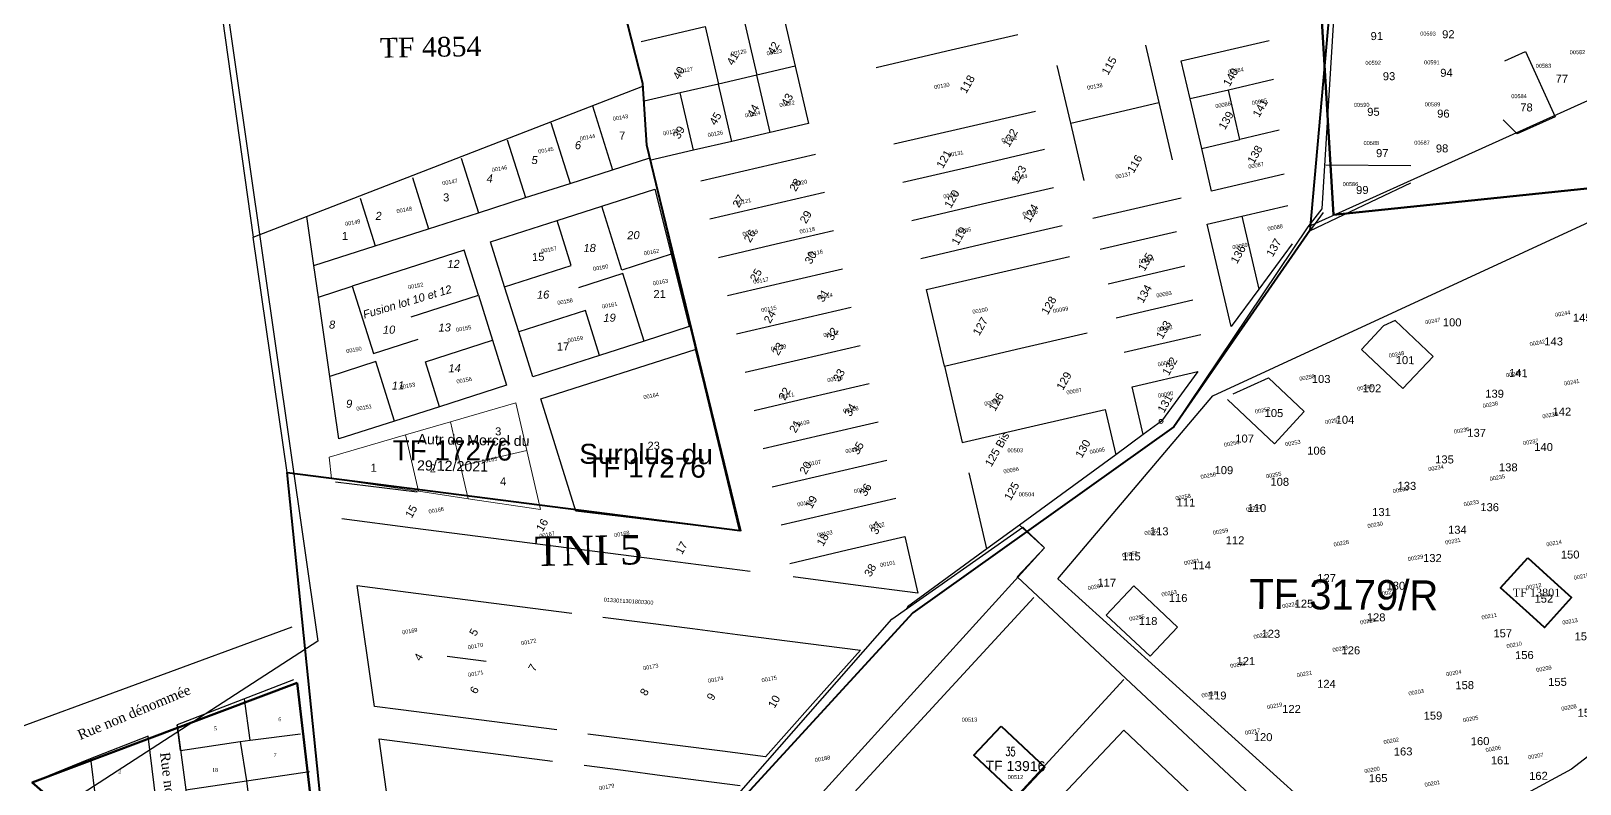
# Model space of a CAD drawing. Header units: metres. Extents: x 0 to 1324930, y 0 to 1631912.
# Drawn here: x 252953.2 to 253340.3, y 1629919.7 to 1630108.1 of the extents above; entities that cross this region are included whole.
import ezdxf
from ezdxf.enums import TextEntityAlignment as Align

# ---------------------------------------------------------------- set-up
doc = ezdxf.new("R2010")
doc.units = ezdxf.units.M
doc.header["$MEASUREMENT"] = 0
for name, color, linetype, lineweight in [('11', 7, 'Continuous', 0), ('ASSIETTE IMMAT', 7, 'Continuous', 0), ('Cotation Linéaire', 7, 'Continuous', 0), ('morcellements', 5, 'Continuous', 13), ('Numero_TF', 7, 'Continuous', 0), ('Numéro_TF', 7, 'Continuous', 0), ('Numérotation', 7, 'Continuous', 0), ('TITRE FONCIER', 7, 'Continuous', 0)]:
    doc.layers.add(name, color=color, linetype=linetype, lineweight=lineweight)
for name, color, linetype in [('A_revoir_niveau_0', 7, 'Continuous'), ('historique_numero_parcelle', 7, 'Continuous'), ('limites_parcelles', 7, 'Continuous'), ('limites_sections', 7, 'Continuous'), ('limites_tf', 7, 'Continuous'), ('numero_lot', 7, 'Continuous'), ('numero_parcelle', 7, 'Continuous'), ('toponymie', 7, 'Continuous')]:
    doc.layers.add(name, color=color, linetype=linetype)
doc.styles.get("Standard").update_dxf_attribs({"font": 'txt.shx'})
doc.styles.add('Style-Arial', font='arial.ttf')
doc.styles.add('Style-Arial IF', font='')
doc.styles.add('Style-FANCY', font='times.ttf')
doc.styles.add('Style-STANDARD', font='STANDARD.shx')
doc.styles.add('Styledgn000', font='dgn000.shx')
doc.styles.add('Styledgn002', font='dgn002.shx')
doc.styles.get('Style-Arial IF').set_extended_font_data('Arial', italic=True)

msp = doc.modelspace()

# ---------------------------------------------------------------- linework, layer by layer
at = {"layer": '11', "color": 5, "linetype": 'Continuous', "lineweight": 13}
msp.add_circle((253235.62055, 1630010.45554), 0.49115, dxfattribs=at)
at = {"layer": 'A_revoir_niveau_0', "color": 1, "linetype": 'Continuous', "lineweight": 30}
msp.add_line((253008.75514, 1630056.52145), (253106.13925, 1630094.29586), dxfattribs=at)
at = {"layer": 'A_revoir_niveau_0', "color": 4, "linetype": 'Continuous', "lineweight": 13}
msp.add_line((253171.95719, 1629963.61707), (253172.43045, 1629964.14138), dxfattribs=at)
at = {"layer": 'A_revoir_niveau_0', "ltscale": 1000}
for p, q in [((253018.78234, 1629945.79661), (252989.71041, 1629934.51624)), ((253007.93427, 1629930.75605), (253006.53607, 1629941.04487)), ((252990.57704, 1629928.13904), (252989.71041, 1629934.51624)), ((252982.48516, 1629931.71273), (252967.56832, 1629925.92475)), ((252985.39011, 1629908.18388), (252982.48516, 1629931.71273)), ((252967.56832, 1629925.92475), (252953.51821, 1629920.16685)), ((253006.92413, 1629873.73475), (252953.51821, 1629920.16685))]:
    msp.add_line(p, q, dxfattribs=at)
at = {"layer": 'A_revoir_niveau_0', "ltscale": 1000, "flags": 128}
for points in [[(252943.20573, 1629931.34772), (253018.43548, 1629959.08449)], [(252989.71041, 1629934.51624), (252991.91245, 1629918.31223), (252993.36649, 1629908.50663), (252996.54324, 1629882.76008)], [(252990.57704, 1629928.13904), (253005.49618, 1629930.41654), (253007.93427, 1629930.75605), (253020.58395, 1629932.28611)], [(253005.49618, 1629930.41654), (253007.04615, 1629920.56172), (253010.7086, 1629890.97001)], [(252968.03595, 1629926.10621), (252969.31734, 1629915.95039)], [(252991.91245, 1629918.31223), (253022.76173, 1629922.89771)]]:
    msp.add_lwpolyline(points, dxfattribs=at)
at = {"layer": 'A_revoir_niveau_0', "color": 1, "lineweight": 53, "ltscale": 1000}
msp.add_3dface([(253019.671, 1629945.042), (253030.4199, 1629853.29631), (252953.51821, 1629920.16685)], dxfattribs=at)
at = {"layer": 'ASSIETTE IMMAT', "color": 2, "linetype": 'Continuous', "lineweight": 40}
for points in [[(253034.12191, 1629832.13926, 2.15992), (253017.23959, 1629997.64119, 1.16052), (253130.3778, 1629983.16094, 1.47266), (253107.12683, 1630079.57534, 0.86346), (253106.11178, 1630094.93864, 0.7718), (253095.88822, 1630135.18078, 0.51648), (253051.32866, 1630189.86855, 0.1078), (253064.47615, 1630192.48019, 0.11903), (253127.17084, 1630261.1237, -0.15523), (253240.32335, 1630302.58319, -0.16938), (253240.40206, 1630306.97036, -0.19482), (253214.44124, 1630371.06528, -0.62094), (253249.1608, 1630445.54933, -0.98556)], [(253304.28607, 1630415.55982, -1.032), (253414.61246, 1630333.66978, 0), (253419.11558, 1630335.2232, 0), (253417.22345, 1630377.50538, -0.25045), (253461.43441, 1630331.70579, 0.10568), (253433.74197, 1630311.23856, 0.16934), (253426.94604, 1630302.1753, 0.20853), (253425.89071, 1630286.92304, 0.29538), (253475.14306, 1630227.38584, 0.74179), (253420.30421, 1630210.07073, 0.73244), (253338.30498, 1630212.02092, 0.55606), (253281.71605, 1630158.44501, 0.75471), (253272.82588, 1630058.16258, 1.3218), (253238.77313, 1630009.06386, 1.53968), (253173.60872, 1629962.60402, 1.67957), (253084.70559, 1629865.60895, 2.06647)]]:
    msp.add_polyline3d(points, dxfattribs=at)
at = {"layer": 'limites_parcelles'}
for p, q in [((253131.22611, 1630111.42154), (253134.56425, 1630097.06735)), ((253140.81433, 1630113.65513), (253144.15247, 1630099.30095)), ((253105.66869, 1630105.46836), (253112.08316, 1630106.96357)), ((253112.08316, 1630106.96357), (253121.65463, 1630109.19255)), ((253121.65463, 1630109.19255), (253124.99277, 1630094.83837)), ((253182.09994, 1630103.09882), (253199.80597, 1630107.21535)), ((253164.40458, 1630098.97621), (253182.09994, 1630103.09882)), ((253231.6855, 1630104.56145), (253235.02364, 1630090.20727)), ((253240.67429, 1630100.59656), (253262.6348, 1630105.71289)), ((253321.51705, 1630100.6269), (253326.6875, 1630102.96449)), ((253326.6875, 1630102.96449), (253334.08137, 1630086.60674)), ((253144.15247, 1630099.30095), (253134.56425, 1630097.06735)), ((253144.15247, 1630099.30095), (253147.49061, 1630084.94676)), ((253213.02965, 1630085.08171), (253209.67476, 1630099.43129)), ((253242.88526, 1630091.10141), (253240.67429, 1630100.59656)), ((253134.56425, 1630097.06735), (253124.99277, 1630094.83837)), ((253137.90239, 1630082.71317), (253134.56425, 1630097.06735)), ((253263.73721, 1630095.94843), (253252.45633, 1630093.32104)), ((253115.4213, 1630092.60938), (253106.4176, 1630090.50965)), ((253124.99277, 1630094.83837), (253115.4213, 1630092.60938)), ((253118.77618, 1630078.25981), (253115.4213, 1630092.60938)), ((253128.33698, 1630080.49486), (253124.99277, 1630094.83837)), ((253252.45633, 1630093.32104), (253242.88526, 1630091.10141)), ((253245.76232, 1630078.74561), (253242.88526, 1630091.10141)), ((253255.33446, 1630080.96549), (253252.45633, 1630093.32104)), ((253093.53562, 1630089.35828), (253098.53892, 1630073.40946)), ((253186.55791, 1630083.95586), (253204.25326, 1630088.07847)), ((253213.02965, 1630085.08171), (253224.0213, 1630087.64752)), ((253224.0213, 1630087.64752), (253235.02364, 1630090.20727)), ((253235.02364, 1630090.20727), (253238.36784, 1630075.86376)), ((253083.13243, 1630085.21434), (253087.90841, 1630069.99493)), ((253147.49061, 1630084.94676), (253137.90239, 1630082.71317)), ((253168.85188, 1630079.83932), (253186.55791, 1630083.95586)), ((253216.36778, 1630070.72753), (253213.02965, 1630085.08171)), ((253324.6269, 1630082.33764), (253321.12362, 1630085.89431)), ((253334.08137, 1630086.60674), (253324.6269, 1630082.33764)), ((253072.22166, 1630080.8752), (253076.76011, 1630066.41409)), ((253128.33698, 1630080.49486), (253118.77618, 1630078.25981)), ((253137.90239, 1630082.71317), (253128.33698, 1630080.49486)), ((253245.76232, 1630078.74561), (253255.33446, 1630080.96549)), ((253265.15707, 1630083.26359), (253255.33446, 1630080.96549)), ((253060.71556, 1630076.30009), (253065.00287, 1630062.63766)), ((253098.53892, 1630073.40946), (253107.61875, 1630076.32591)), ((253118.77618, 1630078.25981), (253107.77385, 1630075.70007)), ((253134.92845, 1630073.95207), (253149.27196, 1630077.29628)), ((253188.78228, 1630074.40113), (253206.48831, 1630078.51766)), ((253248.24731, 1630068.07363), (253245.76232, 1630078.74561)), ((253087.90841, 1630069.99493), (253098.53892, 1630073.40946)), ((253120.57427, 1630070.61393), (253134.92845, 1630073.95207)), ((253171.08693, 1630070.27852), (253188.78228, 1630074.40113)), ((253266.39325, 1630072.29322), (253248.24731, 1630068.07363)), ((253298.07051, 1630074.33844), (253276.83167, 1630074.50868)), ((253048.50677, 1630071.44791), (253052.52597, 1630058.63006)), ((253076.76011, 1630066.41409), (253087.90841, 1630069.99493)), ((253095.82372, 1630064.2855), (253109.09367, 1630068.54641)), ((253109.09367, 1630068.54641), (253113.17953, 1630052.24759)), ((253191.01127, 1630064.82965), (253208.7173, 1630068.94619)), ((253272.82854, 1630058.15486), (253298.03811, 1630070.13747)), ((253035.43928, 1630066.24727), (253039.17045, 1630054.34026)), ((253065.00287, 1630062.63766), (253076.76011, 1630066.41409)), ((253084.70364, 1630060.70915), (253095.82372, 1630064.2855)), ((253100.83801, 1630048.27738), (253095.82372, 1630064.2855)), ((253137.15743, 1630064.38059), (253122.80325, 1630061.04246)), ((253151.50701, 1630067.73548), (253137.15743, 1630064.38059)), ((253173.31591, 1630060.70705), (253191.01127, 1630064.82965)), ((253240.59683, 1630066.29228), (253218.58609, 1630061.16212)), ((253255.76883, 1630061.75078), (253267.27691, 1630064.43164)), ((253023.86846, 1630049.42525), (253022.09022, 1630061.694)), ((253052.52597, 1630058.63006), (253065.00287, 1630062.63766)), ((253068.02327, 1630055.35936), (253084.70364, 1630060.70915)), ((253088.22321, 1630049.4604), (253084.70364, 1630060.70915)), ((253247.16088, 1630059.75095), (253255.76883, 1630061.75078)), ((253255.76883, 1630061.75078), (253260.01753, 1630043.5318)), ((253276.14533, 1630062.72139), (253272.82854, 1630058.15486)), ((253039.17045, 1630054.34026), (253052.52597, 1630058.63006)), ((253139.38181, 1630054.82586), (253153.73599, 1630058.164)), ((253210.93561, 1630059.38078), (253193.24025, 1630055.25817)), ((253220.37811, 1630053.50557), (253239.51039, 1630057.96961)), ((253253.11866, 1630034.17678), (253247.16088, 1630059.75095)), ((253023.86846, 1630049.42525), (253039.17045, 1630054.34026)), ((253061.47572, 1630053.25672), (253033.48038, 1630044.26656)), ((253064.99551, 1630042.02583), (253061.47572, 1630053.25672)), ((253071.55266, 1630044.11077), (253068.02327, 1630055.35936)), ((253125.0383, 1630051.48165), (253139.38181, 1630054.82586)), ((253193.24025, 1630055.25817), (253175.5449, 1630051.13557)), ((253268.34815, 1630054.85284), (253260.01753, 1630043.5318)), ((253025.00981, 1630041.55065), (253023.86846, 1630049.42525)), ((253071.55266, 1630044.11077), (253088.22321, 1630049.4604)), ((253113.17953, 1630052.24759), (253100.83801, 1630048.27738)), ((253113.17953, 1630052.24759), (253117.70794, 1630034.16816)), ((253141.6108, 1630045.25438), (253155.96498, 1630048.59252)), ((253195.0216, 1630047.60769), (253212.71695, 1630051.73029)), ((253222.37794, 1630044.89762), (253241.5209, 1630049.35559)), ((253101.10807, 1630047.40754), (253089.98782, 1630043.84101)), ((253106.39225, 1630030.5394), (253101.10807, 1630047.40754)), ((253127.25661, 1630041.91624), (253141.6108, 1630045.25438)), ((253177.00344, 1630043.40988), (253195.0216, 1630047.60769)), ((253025.00981, 1630041.55065), (253033.48038, 1630044.26656)), ((253027.88639, 1630021.70406), (253025.00981, 1630041.55065)), ((253033.48038, 1630044.26656), (253038.76456, 1630027.39842)), ((253048.21742, 1630036.64492), (253064.99551, 1630042.02583)), ((253064.99551, 1630042.02583), (253068.52556, 1630030.73795)), ((253075.07223, 1630032.86201), (253071.55266, 1630044.11077)), ((253181.45953, 1630024.27503), (253177.00344, 1630043.40988)), ((253260.01753, 1630043.5318), (253253.11866, 1630034.17678)), ((253091.74278, 1630038.21164), (253075.07223, 1630032.86201)), ((253095.27217, 1630026.96305), (253091.74278, 1630038.21164)), ((253143.83978, 1630035.6829), (253158.18329, 1630039.02711)), ((253243.52072, 1630040.74764), (253224.38844, 1630036.28361)), ((253117.70794, 1630034.16816), (253106.39225, 1630030.5394)), ((253129.4856, 1630032.34477), (253143.83978, 1630035.6829)), ((253291.18459, 1630034.35401), (253285.72274, 1630028.43924)), ((253294.07744, 1630035.66353), (253291.18459, 1630034.35401)), ((253303.6073, 1630026.65984), (253294.07744, 1630035.66353)), ((253038.76456, 1630027.39842), (253049.98253, 1630030.99607)), ((253051.74747, 1630025.35704), (253068.52556, 1630030.73795)), ((253068.52556, 1630030.73795), (253072.0448, 1630019.50884)), ((253078.59179, 1630021.61325), (253075.07223, 1630032.86201)), ((253106.39225, 1630030.5394), (253095.27217, 1630026.96305)), ((253146.07483, 1630026.1221), (253160.41834, 1630029.46631)), ((253199.48563, 1630028.47541), (253217.18099, 1630032.59801)), ((253245.53123, 1630032.13363), (253226.38827, 1630027.67566)), ((253039.39752, 1630025.39505), (253027.88639, 1630021.70406)), ((253044.03908, 1630010.5203), (253039.39752, 1630025.39505)), ((253055.26687, 1630014.11811), (253051.74747, 1630025.35704)), ((253095.27217, 1630026.96305), (253078.59179, 1630021.61325)), ((253080.60079, 1630016.06675), (253119.15026, 1630028.43529)), ((253119.15026, 1630028.43529), (253130.5027, 1629983.13677)), ((253131.71458, 1630022.77329), (253146.07483, 1630026.1221)), ((253181.45953, 1630024.27503), (253199.48563, 1630028.47541)), ((253285.72274, 1630028.43924), (253296.06127, 1630018.67125)), ((253296.06127, 1630018.67125), (253303.6073, 1630026.65984)), ((253030.1535, 1630006.06238), (253027.88639, 1630021.70406)), ((253181.45953, 1630024.27503), (253185.91545, 1630005.14087)), ((253228.39877, 1630019.06165), (253244.81395, 1630022.89496)), ((253244.81395, 1630022.89496), (253235.69093, 1630010.49641)), ((253072.0448, 1630019.50884), (253055.26687, 1630014.11811)), ((253148.29314, 1630016.55669), (253162.64732, 1630019.89483)), ((253231.16459, 1630007.17967), (253228.39877, 1630019.06165)), ((253253.62039, 1630017.36822), (253262.46291, 1630021.36494)), ((253262.46291, 1630021.36494), (253271.39828, 1630012.92373)), ((253055.26687, 1630014.11811), (253044.03908, 1630010.5203)), ((253089.39406, 1629987.98898), (253080.60079, 1630016.06675)), ((253133.94963, 1630013.21249), (253148.29314, 1630016.55669)), ((253263.94232, 1630004.84722), (253252.23767, 1630015.90601)), ((253044.03908, 1630010.5203), (253030.1535, 1630006.06238)), ((253150.52213, 1630006.98522), (253164.87631, 1630010.32336)), ((253203.93293, 1630009.33852), (253221.62829, 1630013.46113)), ((253221.62829, 1630013.46113), (253224.27085, 1630002.12818)), ((253235.69093, 1630010.49641), (253231.16459, 1630007.17967)), ((253271.39828, 1630012.92373), (253263.94232, 1630004.84722)), ((253136.16794, 1630003.64708), (253150.52213, 1630006.98522)), ((253185.91545, 1630005.14087), (253203.93293, 1630009.33852)), ((253231.16459, 1630007.17967), (253224.27085, 1630002.12818)), ((253224.27085, 1630002.12818), (253200.24555, 1629984.5233)), ((253152.75111, 1629997.41374), (253167.10069, 1630000.76862)), ((253029.25465, 1629995.3334), (253049.72856, 1629992.8468)), ((253138.39693, 1629994.0756), (253152.75111, 1629997.41374)), ((253192.10036, 1629978.5548), (253187.67727, 1629997.57597)), ((253169.32967, 1629991.19714), (253154.98617, 1629987.85294)), ((253108.24695, 1629985.70814), (253089.39406, 1629987.98898)), ((253154.98617, 1629987.85294), (253140.63198, 1629984.5148)), ((253048.61546, 1629983.76571), (253030.83824, 1629986.05932)), ((253068.10807, 1629981.2598), (253048.61546, 1629983.76571)), ((253109.56491, 1629985.54869), (253108.24695, 1629985.70814)), ((253108.32574, 1629985.97063), (253130.5027, 1629983.13677)), ((253130.32036, 1629983.03767), (253109.56491, 1629985.54869)), ((253130.53402, 1629983.01183), (253130.32036, 1629983.03767)), ((253130.5027, 1629983.13677), (253130.53402, 1629983.01183)), ((253200.24555, 1629984.5233), (253192.10036, 1629978.5548)), ((253200.24555, 1629984.5233), (253206.49658, 1629978.86074)), ((253087.58394, 1629978.74928), (253068.10807, 1629981.2598)), ((253206.49658, 1629978.86074), (253127.88644, 1629892.20027)), ((253157.20448, 1629978.28753), (253171.55866, 1629981.62567)), ((253171.55866, 1629981.62567), (253174.84442, 1629967.52723)), ((253107.07655, 1629976.24338), (253087.58394, 1629978.74928)), ((253132.89912, 1629972.92208), (253107.07655, 1629976.24338)), ((253142.86097, 1629974.94332), (253157.20448, 1629978.28753)), ((253192.10036, 1629978.5548), (253172.27712, 1629964.02904)), ((253159.24577, 1629969.5289), (253143.65319, 1629971.54124)), ((253039.04468, 1629939.11904), (253034.73914, 1629969.3894)), ((253034.73914, 1629969.3894), (253049.35975, 1629967.50578)), ((253049.35975, 1629967.50578), (253059.10375, 1629966.2612)), ((253174.84442, 1629967.52723), (253159.24577, 1629969.5289)), ((253221.89279, 1629961.97345), (253228.82432, 1629969.31056)), ((253228.82432, 1629969.31056), (253239.71631, 1629959.02006)), ((253059.10375, 1629966.2612), (253068.84169, 1629965.00594)), ((253068.84169, 1629965.00594), (253078.5903, 1629963.74462)), ((253078.5903, 1629963.74462), (253088.3343, 1629962.50003)), ((253130.55365, 1629886.84214), (253203.81078, 1629966.40166)), ((253096.12222, 1629961.49156), (253107.32418, 1629960.05388)), ((253107.32418, 1629960.05388), (253118.53682, 1629958.61014)), ((253232.85964, 1629951.76108), (253221.89279, 1629961.97345)), ((253118.53682, 1629958.61014), (253129.73794, 1629957.16597)), ((253129.73794, 1629957.16597), (253160.52208, 1629953.20752)), ((253239.71631, 1629959.02006), (253232.85964, 1629951.76108)), ((253160.52208, 1629953.20752), (253148.62595, 1629939.88442)), ((253066.96414, 1629950.39601), (253057.22013, 1629951.64059)), ((253226.32302, 1629945.86127), (253159.96859, 1629873.79698)), ((253045.59858, 1629938.27524), (253039.04468, 1629939.11904)), ((253055.34259, 1629937.03065), (253045.59858, 1629938.27524)), ((253065.08052, 1629935.7754), (253055.34259, 1629937.03065)), ((253148.62595, 1629939.88442), (253136.73168, 1629926.56108)), ((253074.81845, 1629934.52014), (253065.08052, 1629935.7754)), ((253084.57313, 1629933.26949), (253074.81845, 1629934.52014)), ((253044.48828, 1629900.78702), (253040.19342, 1629931.05131)), ((253040.19342, 1629931.05131), (253054.34478, 1629929.23667)), ((253054.34478, 1629929.23667), (253064.08272, 1629927.98141)), ((253103.56301, 1629930.82334), (253092.36105, 1629932.26101)), ((253114.77565, 1629929.37959), (253103.56301, 1629930.82334)), ((253125.97761, 1629927.94192), (253114.77565, 1629929.37959)), ((253064.08272, 1629927.98141), (253073.82065, 1629926.72615)), ((253073.82065, 1629926.72615), (253083.56465, 1629925.48157)), ((253136.73168, 1629926.56108), (253125.97761, 1629927.94192)), ((253091.42269, 1629924.44736), (253101.16523, 1629923.17536)), ((253101.16523, 1629923.17536), (253110.90778, 1629921.90336)), ((253110.90778, 1629921.90336), (253130.44163, 1629919.34576))]:
    msp.add_line(p, q, dxfattribs=at)
at = {"layer": 'limites_sections', "color": 112, "linetype": 'Continuous', "lineweight": 40, "flags": 128}
for points in [[(253571.04708, 1630723.59957), (253600.1863, 1630706.54853), (253621.81723, 1630711.99444), (253628.04112, 1630687.55487), (253678.20867, 1630517.21846), (253711.26263, 1630399.4259), (253749.05441, 1630241.18811), (253786.71903, 1630083.07753), (253667.01916, 1630061.04847), (253520.67758, 1630008.00346), (253349.87463, 1629905.00727), (253370.89489, 1630071.74561), (253278.66491, 1630062.12861), (253271.08256, 1630189.80614), (253238.7921, 1630544.17911), (253486.32208, 1630710.42565), (253532.90498, 1630728.2652), (253571.04708, 1630723.59957)], [(253271.08256, 1630189.80614), (253278.66491, 1630062.12861), (253370.89489, 1630071.74561), (253349.87463, 1629905.00727), (253292.36857, 1629875.25951), (253264.42056, 1629860.90563), (253283.21815, 1629825.84344), (253276.08156, 1629797.15961), (253264.68264, 1629775.42816), (253237.80426, 1629775.92513), (253235.59543, 1629794.86585), (253170.14815, 1629824.10855), (253140.06562, 1629837.2331), (253052.3, 1629847.28), (252785.96832, 1629991.31478), (252450.61003, 1630145.3448), (252531.29723, 1630284.32627), (252789.44045, 1630429.78295), (252981.38964, 1630375.00641), (253177.31661, 1630501.61916), (253238.7921, 1630544.17911), (253271.08256, 1630189.80614)]]:
    msp.add_lwpolyline(points, close=True, dxfattribs=at)
at = {"layer": 'limites_tf', "color": 5, "linetype": 'Continuous', "lineweight": 30}
for p, q in [((252993.56608, 1630164.25414), (253008.75514, 1630056.52145)), ((253095.79744, 1630135.09949), (253106.11334, 1630094.93414)), ((253106.11334, 1630094.93414), (253107.12857, 1630079.5703)), ((253106.13925, 1630094.29586), (253107.12857, 1630079.5703)), ((253107.12857, 1630079.5703), (253130.58889, 1629983.08802)), ((253107.12857, 1630079.5703), (253117.37544, 1630037.42974)), ((253017.24193, 1629997.63442), (253008.67784, 1630056.49146)), ((253238.77623, 1630009.05488), (253272.33992, 1630059.13179, 0)), ((253117.37544, 1630037.42974), (253122.69851, 1630015.53624)), ((253173.6121, 1629962.59422), (253238.77623, 1630009.05488)), ((253130.58889, 1629983.08802), (253017.24193, 1629997.63442)), ((253084.70975, 1629865.59689), (253173.6121, 1629962.59422))]:
    msp.add_line(p, q, dxfattribs=at)
at = {"layer": 'limites_tf', "color": 5, "linetype": 'Continuous', "lineweight": 30, "flags": 128}
for points in [[(252410.0397, 1630048.28654), (252358.30611, 1630362.22955), (252398.2866, 1630445.3774), (252401.49028, 1630452.27289), (252938.41044, 1630558.6742), (253024.84914, 1629955.52289), (252896.31673, 1629872.19852), (252442.54999, 1629851.09414), (252410.0397, 1630048.28654)], [(253201.05035, 1629984.01812), (253206.49647, 1629978.86062), (253199.62974, 1629971.59236), (253257.8306, 1629917.10795), (253250.96387, 1629909.83969), (253226.3078, 1629933.18999), (253168.62321, 1629872.13259), (253201.18793, 1629857.17968), (253171.66844, 1629825.98986), (253084.70975, 1629865.59689), (253168.30696, 1629961.02082), (253201.05035, 1629984.01812)]]:
    msp.add_lwpolyline(points, close=True, dxfattribs=at)
at = {"layer": 'limites_tf', "color": 5, "linetype": 'Continuous', "lineweight": 30, "elevation": 0, "flags": 128}
msp.add_lwpolyline([(253548.01654, 1630236.3256), (253564.53235, 1630191.09961), (253272.33992, 1630059.13179), (253275.88763, 1630063.65478), (253281.71757, 1630158.44061), (253316.43682, 1630191.87588), (253332.17143, 1630206.5114), (253337.58072, 1630195.94399), (253395.31035, 1630207.02816), (253414.97495, 1630206.41155), (253417.55458, 1630207.3145), (253487.82397, 1630231.63767), (253546.97612, 1630239.14669), (253548.01654, 1630236.3256)], close=True, dxfattribs=at)
at = {"layer": 'limites_tf', "color": 5, "linetype": 'Continuous', "lineweight": 30, "flags": 128}
for points in [[(253279.70055, 1629891.81331), (253221.40517, 1629858.89505), (253219.69786, 1629860.83999), (253270.61023, 1629916.05365), (253209.83025, 1629971.03682), (253248.55522, 1630016.88203), (253356.89581, 1630066.9584)], [(253356.89581, 1630066.9584), (253364.93622, 1630059.87069), (253349.06124, 1629931.9204), (253338.15139, 1629923.42454), (253279.70055, 1629891.81331)]]:
    msp.add_lwpolyline(points, dxfattribs=at)
at = {"layer": 'limites_tf', "color": 5, "linetype": 'Continuous', "lineweight": 40, "flags": 128}
msp.add_lwpolyline([(253327.27421, 1629976.35748), (253334.80651, 1629969.5074), (253338.19564, 1629966.42474), (253331.40009, 1629958.91179), (253327.66247, 1629962.31081), (253320.47676, 1629968.84454), (253327.27421, 1629976.35748)], close=True, dxfattribs=at)
at = {"layer": 'limites_tf', "color": 5, "linetype": 'Continuous', "lineweight": 30}
msp.add_3dface([(253226.3078, 1629933.18999), (253250.96387, 1629909.83969), (253201.18793, 1629857.17968), (253168.62321, 1629872.13259)], dxfattribs=at)
at = {"layer": 'limites_tf', "color": 5, "linetype": 'Continuous', "lineweight": 40}
msp.add_3dface([(253195.64716, 1629934.24213, 0), (253206.60003, 1629923.98651, 0), (253199.7333, 1629916.71824, 0), (253188.78043, 1629926.97387, 0)], dxfattribs=at)
at = {"layer": 'morcellements', "color": 1, "linetype": 'Continuous', "lineweight": 0, "flags": 128}
msp.add_lwpolyline([(253074.37, 1630015.1), (253077.12, 1630003.15), (253080.5, 1629988.43), (253062.45, 1629991.12), (253050.01, 1629992.97), (253028.31, 1629996.2), (253027.68, 1630001.51), (253046.77, 1630007.06), (253058.03, 1630010.34), (253060.56, 1629999.34), (253077.12, 1630003.15)], dxfattribs=at)
msp.add_lwpolyline([(253046.77, 1630007.06), (253058.03, 1630010.34), (253060.56, 1629999.34), (253062.45, 1629991.12), (253050.01, 1629992.97), (253046.77, 1630007.06)], close=True, dxfattribs=at)
at = {"layer": 'morcellements', "color": 1, "linetype": 'Continuous', "lineweight": 0}
for points in [[(253074.37, 1630015.1), (253077.12, 1630003.15, 0), (253060.56, 1629999.34, 0), (253058.03, 1630010.34, 0)], [(253060.56, 1629999.34), (253062.45, 1629991.12), (253080.5, 1629988.43), (253077.12, 1630003.15)]]:
    msp.add_3dface(points, dxfattribs=at)

# ---------------------------------------------------------------- texts
at = {"layer": '11', "color": 7, "linetype": 'Continuous', "lineweight": 13, "style": 'Style-FANCY'}
for s, height, p in [('TF 4854', 4.911519, (253053.04822, 1630104.09518)), ('TNI 5', 7.367281, (253092.49445, 1629978.17732))]:
    msp.add_text(s, height=height, rotation=0.96303, dxfattribs=at).set_placement(p, align=Align.MIDDLE_CENTER)
at = {"layer": 'Cotation Linéaire', "char_height": 2.5, "attachment_point": 8, "line_spacing_factor": 0.6}
for insert, rotation in [((252979.4301, 1629936.51447), 22.6593197), ((252987.23566, 1629912.5541), 277.0383149)]:
    msp.add_mtext('\\fTimes New Roman|b0|i0|c00|p23;Rue non dénommée', dxfattribs=dict(at, insert=insert, rotation=rotation))
at = {"layer": 'historique_numero_parcelle', "color": 7, "lineweight": 0, "style": 'Style-Arial'}
msp.add_text('00096', height=1, rotation=10.56223, dxfattribs=at).set_placement((253196.13231, 1629998.38861), align=Align.TOP_LEFT)
at = {"layer": 'numero_lot', "color": 7, "linetype": 'Continuous', "lineweight": 0}
for s, rotation, style, p in [('42', 60.38774, 'Style-Arial', (253137.10372, 1630102.97838)), ('40', 60.38774, 'Style-Arial', (253113.44606, 1630096.74946)), ('41', 60.38774, 'Style-Arial', (253126.90134, 1630100.31216)), ('115', 60.38774, 'Style-Arial', (253220.60791, 1630097.89348)), ('118', 60.38774, 'Style-Arial', (253185.1557, 1630093.27128)), ('140', 60.38774, 'Style-Arial', (253250.98782, 1630095.02971)), ('43', 60.38774, 'Style-Arial', (253140.50729, 1630090.06252)), ('45', 60.38774, 'Style-Arial', (253122.59067, 1630085.328)), ('44', 60.38774, 'Style-Arial', (253132.001, 1630087.30047)), ('139', 60.38774, 'Style-Arial', (253249.83547, 1630084.20409)), ('141', 60.38774, 'Style-Arial', (253258.36348, 1630087.30516)), ('39', 60.38774, 'Style-Arial', (253113.45105, 1630081.87602)), ('122', 60.38774, 'Style-Arial', (253195.87911, 1630079.84049)), ('6', 1.56223, 'Style-Arial IF', (253089.07534, 1630080.51282)), ('7', 0.96303, 'Style-Arial', (253100.15781, 1630082.93105)), ('138', 60.38774, 'Style-Arial', (253257.05407, 1630075.68573)), ('5', 1.56223, 'Style-Arial IF', (253078.23698, 1630076.80191)), ('121', 60.38774, 'Style-Arial', (253179.32891, 1630074.5283)), ('116', 60.38774, 'Style-Arial', (253227.00596, 1630073.33726)), ('4', 1.56223, 'Style-Arial IF', (253067.02211, 1630072.17667)), ('123', 60.38774, 'Style-Arial', (253198.02297, 1630070.67399)), ('28', 60.38774, 'Style-Arial', (253142.57144, 1630068.75671)), ('120', 60.38774, 'Style-Arial', (253181.31572, 1630064.56789)), ('3', 0.96303, 'Style-Arial', (253056.16483, 1630067.45602)), ('27', 60.38774, 'Style-Arial', (253128.37758, 1630064.69873)), ('124', 60.38774, 'Style-Arial', (253201.05609, 1630061.00195)), ('2', 1.56223, 'Style-Arial IF', (253039.25473, 1630062.83253)), ('29', 60.38774, 'Style-Arial', (253145.16549, 1630060.72774)), ('1', 0.96303, 'Style-Arial', (253030.86871, 1630057.81367)), ('20', 1.56223, 'Style-Arial IF', (253102.16715, 1630057.98867)), ('26', 60.38774, 'Style-Arial', (253131.20567, 1630055.99927)), ('119', 60.38774, 'Style-Arial', (253183.1108, 1630055.30524)), ('137', 60.38774, 'Style-Arial', (253261.76404, 1630052.40268)), ('15', 0.96303, 'Style-Arial', (253078.38685, 1630052.59561)), ('18', 1.56223, 'Style-Arial IF', (253091.21481, 1630054.7769)), ('30', 60.38774, 'Style-Arial', (253146.40471, 1630050.56355)), ('135', 60.38774, 'Style-Arial', (253229.7284, 1630048.8269)), ('136', 60.38774, 'Style-Arial', (253252.85258, 1630050.697)), ('12', 1.56223, 'Style-Arial IF', (253057.19755, 1630050.77802)), ('25', 60.38774, 'Style-Arial', (253132.72918, 1630046.21094)), ('Fusion lot 10 et 12', 16.56223, 'Style-Arial IF', (253035.93296, 1630038.05995)), ('16', 1.56223, 'Style-Arial IF', (253079.58984, 1630043.10893)), ('21', 0.96303, 'Style-Arial', (253108.72901, 1630043.28615)), ('31', 60.38774, 'Style-Arial', (253149.45631, 1630041.05064)), ('128', 60.38774, 'Style-Arial', (253205.52848, 1630037.93386)), ('134', 60.38774, 'Style-Arial', (253229.36705, 1630040.84941)), ('19', 1.56223, 'Style-Arial IF', (253096.20686, 1630037.33419)), ('24', 60.38774, 'Style-Arial', (253136.17707, 1630035.78646)), ('8', 1.56223, 'Style-Arial IF', (253027.64755, 1630035.64018)), ('10', 1.56223, 'Style-Arial IF', (253041.10337, 1630034.34228)), ('13', 1.56223, 'Style-Arial IF', (253054.97401, 1630034.89509)), ('32', 60.38774, 'Style-Arial', (253151.79307, 1630031.48651)), ('127', 60.38774, 'Style-Arial', (253188.41, 1630032.69095)), ('133', 60.38774, 'Style-Arial', (253234.20379, 1630031.85905)), ('17', 0.96303, 'Style-Arial', (253084.58994, 1630030.16368)), ('23', 60.38774, 'Style-Arial', (253138.23959, 1630027.75093)), ('132', 60.38774, 'Style-Arial', (253235.7765, 1630022.7227)), ('14', 1.56223, 'Style-Arial IF', (253057.46003, 1630024.70053)), ('33', 60.38774, 'Style-Arial', (253153.46552, 1630021.15601)), ('129', 60.38774, 'Style-Arial', (253209.3349, 1630019.05309)), ('11', 1.56223, 'Style-Arial IF', (253043.34017, 1630020.39787)), ('22', 60.38774, 'Style-Arial', (253139.86456, 1630016.53221)), ('126', 60.38774, 'Style-Arial', (253192.39141, 1630013.80659)), ('9', 1.56223, 'Style-Arial IF', (253031.90805, 1630015.85281)), ('34', 60.38774, 'Style-Arial', (253156.29372, 1630012.45645)), ('131', 60.38774, 'Style-Arial', (253234.58947, 1630013.38873)), ('21', 60.38774, 'Style-Arial', (253142.54362, 1630008.37493)), ('3', 0.96303, 'Style-Arial', (253069.16239, 1630008.95059)), ('125 Bis', 60.38774, 'Style-Arial', (253191.44763, 1629999.89972)), ('23', 0.96303, 'Style-Arial', (253107.23479, 1630005.35171)), ('35', 60.38774, 'Style-Arial', (253158.18651, 1630002.91586)), ('130', 60.38774, 'Style-Arial', (253214.05378, 1630002.09931)), ('1', 0.96303, 'Style-Arial', (253038.01896, 1629999.84038)), ('2', 0.96303, 'Style-Arial', (253052.80847, 1629999.68501)), ('20', 60.38774, 'Style-Arial', (253145.10388, 1629997.99744)), ('4', 0.96303, 'Style-Arial', (253070.38387, 1629996.43324)), ('36', 60.38774, 'Style-Arial', (253160.11248, 1629992.49777)), ('125', 60.38774, 'Style-Arial', (253196.26906, 1629991.46731)), ('19', 60.38774, 'Style-Arial', (253146.54806, 1629989.43608)), ('15', 60.78854, 'Style-Arial', (253046.58848, 1629987.05701)), ('16', 60.38774, 'Style-Arial', (253079.30442, 1629983.67181)), ('37', 60.38774, 'Style-Arial', (253162.87636, 1629982.93479)), ('17', 60.78854, 'Style-Arial', (253114.14115, 1629977.96325)), ('18', 60.38774, 'Style-Arial', (253149.40338, 1629980.03411)), ('38', 60.38774, 'Style-Arial', (253161.28282, 1629972.38009)), ('5', 60.38774, 'Style-Arial', (253062.57888, 1629957.55769)), ('4', 60.38774, 'Style-Arial', (253048.77531, 1629951.33725)), ('7', 60.38774, 'Style-Arial', (253077.31311, 1629948.68439)), ('6', 60.38774, 'Style-Arial', (253062.73033, 1629943.0749)), ('8', 60.38774, 'Style-Arial', (253105.21847, 1629942.58866)), ('9', 60.38774, 'Style-Arial', (253121.91123, 1629941.41176)), ('10', 60.38774, 'Style-Arial', (253137.26535, 1629939.52316))]:
    msp.add_text(s, height=2, rotation=rotation, dxfattribs=dict(at, style=style)).set_placement(p, align=Align.TOP_LEFT)
at = {"layer": 'numero_lot', "color": 7, "linetype": 'Continuous', "lineweight": 0, "char_height": 2, "attachment_point": 1, "line_spacing_factor": 0.6, "style": 'Styledgn000'}
for s, insert, rotation in [('\\fArial|b0|i0|c00|p39;91', (253287.96631, 1630107.81996, 0), 0.472982), ('\\fArial|b0|i0|c00|p39;92', (253305.85487, 1630108.27148, 0), 0.472982), ('\\fArial|b0|i0|c00|p39;93', (253291.02881, 1630097.77667, 0), 0.472982), ('\\fArial|b0|i0|c00|p39;94', (253305.3779, 1630098.64258, 0), 0.472982), ('\\fArial|b0|i0|c00|p39;77', (253334.23094, 1630097.19075, 0), 359.4084107), ('\\fArial|b0|i0|c00|p39;95', (253287.12959, 1630088.87491, 0), 0.472982), ('\\fArial|b0|i0|c00|p39;96', (253304.61001, 1630088.42267, 0), 0.472982), ('\\fArial|b0|i0|c00|p39;78', (253325.3944, 1630090.005, 0), 359.4084107), ('\\fArial|b0|i0|c00|p39;98', (253304.283, 1630079.71395, 0), 0.472982), ('\\fArial|b0|i0|c00|p39;97', (253289.32977, 1630078.5466, 0), 0.472982), ('\\fArial|b0|i0|c00|p39;99', (253284.353, 1630069.31288, 0), 0.472982), ('\\fArial|b0|i0|c00|p39;145', (253338.56661, 1630037.41283), 359.5719965), ('\\fArial|b0|i0|c00|p39;100', (253306.04375, 1630036.25239), 359.4234799), ('\\fArial|b0|i0|c00|p39;143', (253331.40324, 1630031.47374), 359.5719965), ('\\fArial|b0|i0|c00|p39;101', (253294.26943, 1630026.80518), 359.4234799), ('\\fArial|b0|i0|c00|p39;103', (253273.30036, 1630022.09002), 359.4234799), ('\\fArial|b0|i0|c00|p39;141', (253322.57699, 1630023.54191), 359.5719965), ('\\fArial|b0|i0|c00|p39;102', (253285.98584, 1630019.75868), 359.4234799), ('\\fArial|b0|i0|c00|p39;139', (253316.6415, 1630018.39463), 359.5719965), ('\\fArial|b0|i0|c00|p39;142', (253333.45622, 1630013.92821), 359.5719965), ('\\fArial|b0|i0|c00|p39;105', (253261.50535, 1630013.56052), 359.4234799), ('\\fArial|b0|i0|c00|p39;104', (253279.26528, 1630011.88129), 359.4234799), ('\\fArial|b0|i0|c00|p39;107', (253254.17204, 1630007.18411), 359.4234799), ('\\fArial|b0|i0|c00|p39;137', (253312.15893, 1630008.61178), 359.5719965), ('\\fArial|b0|i0|c00|p39;106', (253272.1488, 1630004.15572), 359.4234799), ('\\fArial|b0|i0|c00|p39;140', (253328.89313, 1630005.06038), 359.5719965), ('\\fArial|b0|i0|c00|p39;109', (253248.98802, 1629999.28251), 359.4234799), ('\\fArial|b0|i0|c00|p39;135', (253304.12354, 1630001.95776), 359.5719965), ('\\fArial|b0|i0|c00|p39;138', (253320.07043, 1629999.98068), 359.5719965), ('\\fArial|b0|i0|c00|p39;108', (253262.96345, 1629996.37578), 359.4234799), ('\\fArial|b0|i0|c00|p39;133', (253294.72475, 1629995.34871), 359.5719965), ('\\fArial|b0|i0|c00|p39;111', (253239.50535, 1629991.19547), 359.4234799), ('\\fArial|b0|i0|c00|p39;110', (253257.24839, 1629989.80089), 359.4234799), ('\\fArial|b0|i0|c00|p39;131', (253288.3823, 1629988.78706), 359.5719965), ('\\fArial|b0|i0|c00|p39;136', (253315.4163, 1629990.01055), 359.5719965), ('\\fArial|b0|i0|c00|p39;113', (253232.82169, 1629983.99778), 359.4234799), ('\\fArial|b0|i0|c00|p39;134', (253307.34636, 1629984.36978), 359.5719965), ('\\fArial|b0|i0|c00|p39;112', (253251.77816, 1629981.73491), 359.4234799), ('\\fArial|b0|i0|c00|p39;115', (253225.88069, 1629977.72051), 359.4234799), ('\\fArial|b0|i0|c00|p39;114', (253243.41916, 1629975.4771), 359.4234799), ('\\fArial|b0|i0|c00|p39;132', (253301.10519, 1629977.28296), 359.5719965), ('\\fArial|b0|i0|c00|p39;150', (253335.51254, 1629978.10526), 0.6567388), ('\\fArial|b0|i0|c00|p39;117', (253219.71659, 1629971.13413), 359.4234799), ('\\fArial|b0|i0|c00|p39;127', (253274.6611, 1629972.28673), 359.5719965), ('\\fArial|b0|i0|c00|p39;116', (253237.55404, 1629967.32062), 359.4234799), ('\\fArial|b0|i0|c00|p39;130', (253291.96039, 1629970.36713), 359.5719965), ('\\fArial|b0|i0|c00|p39;125', (253269.00463, 1629965.87879), 359.5719965), ('\\fArial|b0|i0|c00|p39;152', (253328.92484, 1629967.08871), 0.6567388), ('\\fArial|b0|i0|c00|p39;118', (253230.04492, 1629961.55214), 359.4234799), ('\\fArial|b0|i0|c00|p39;128', (253287.04267, 1629962.45853), 359.5719965), ('\\fArial|b0|i0|c00|p39;123', (253260.72651, 1629958.35272), 359.5719965), ('\\fArial|b0|i0|c00|p39;157', (253318.65964, 1629958.42455), 0.6567388), ('\\fArial|b0|i0|c00|p39;153', (253338.93865, 1629957.66505), 0.6567388), ('\\fArial|b0|i0|c00|p39;126', (253280.71303, 1629954.20694), 359.5719965), ('\\fArial|b0|i0|c00|p39;156', (253324.06351, 1629952.97434), 0.6567388), ('\\fArial|b0|i0|c00|p39;121', (253254.48509, 1629951.52718), 359.5719965), ('\\fArial|b0|i0|c00|p39;124', (253274.6154, 1629945.82889), 359.5719965), ('\\fArial|b0|i0|c00|p39;158', (253309.14994, 1629945.44925), 0.6567388), ('\\fArial|b0|i0|c00|p39;155', (253332.33813, 1629946.26448), 0.6567388), ('\\fArial|b0|i0|c00|p39;119', (253247.30517, 1629942.91101), 359.5719965), ('\\fArial|b0|i0|c00|p39;122', (253265.89042, 1629939.5429), 359.5719965), ('\\fArial|b0|i0|c00|p39;159', (253301.2167, 1629937.82839), 0.6567388), ('\\fArial|b0|i0|c00|p39;154', (253339.69935, 1629938.55463), 0.6567388), ('\\fArial|b0|i0|c00|p39;120', (253258.79285, 1629932.50286), 359.5719965), ('\\fArial|b0|i0|c00|p39;163', (253293.75843, 1629928.86281), 0.6567388), ('\\fArial|b0|i0|c00|p39;160', (253313.00187, 1629931.4568), 0.6567388), ('\\fArial|b0|i0|c00|p39;161', (253318.00995, 1629926.65408), 0.6567388), ('\\fArial|b0|i0|c00|p39;165', (253287.52084, 1629922.20256), 0.6567388), ('\\fArial|b0|i0|c00|p39;162', (253327.5871, 1629922.75972), 0.6567388)]:
    msp.add_mtext(s, dxfattribs=dict(at, insert=insert, rotation=rotation))
at = {"layer": 'numero_parcelle', "color": 5, "linetype": 'Continuous', "lineweight": 0, "style": 'Style-Arial'}
for s, rotation, p in [('00593', 0.37413, (253300.38204, 1630107.93131, 0)), ('00582', 0.37413, (253337.72645, 1630103.28344, 0.00002)), ('00592', 0.37413, (253286.67449, 1630100.62807, 0)), ('00591', 0.37413, (253301.35171, 1630100.72391, 0)), ('00583', 0.37413, (253329.23954, 1630099.87437, 0.00002)), ('00584', 0.37413, (253323.12024, 1630092.2864, 0.00002)), ('00590', 0.37413, (253283.80756, 1630090.11584, 0)), ('00589', 0.37413, (253301.5041, 1630090.23139, 0)), ('00588', 0.37413, (253286.21841, 1630080.5615, 0)), ('00587', 0.37413, (253298.88276, 1630080.6442, 0)), ('00586', 0.37413, (253281.00148, 1630070.28577, 0)), ('00244', 10.48413, (253333.97899, 1630037.55113)), ('00247', 10.48413, (253301.49724, 1630035.70944)), ('00242', 10.48413, (253327.64291, 1630030.25158)), ('00248', 10.48413, (253292.43401, 1630027.37578)), ('00250', 10.48413, (253270.0908, 1630021.58396)), ('00240', 10.48413, (253321.73198, 1630022.45008)), ('00249', 10.48413, (253284.54924, 1630019.05207)), ('00241', 10.48413, (253336.22859, 1630020.38192)), ('00252', 10.48413, (253258.96404, 1630013.38031)), ('00238', 10.48413, (253315.90379, 1630014.8178)), ('00251', 10.48413, (253276.51716, 1630010.72712)), ('00239', 10.48413, (253330.82627, 1630012.16345)), ('00236', 10.48413, (253308.71885, 1630008.35364)), ('00237', 10.48413, (253326.00036, 1630005.46645)), ('00254', 10.48413, (253251.22657, 1630005.05784)), ('00253', 10.48413, (253266.54643, 1630005.18729)), ('00234', 10.48413, (253302.31639, 1629998.94713)), ('00256', 10.48413, (253245.4016, 1629997.04644)), ('00255', 10.48413, (253261.75259, 1629997.1846)), ('00235', 10.48413, (253317.6576, 1629996.54908)), ('00258', 10.48413, (253239.11227, 1629991.68517)), ('00232', 10.48413, (253293.4394, 1629993.47974)), ('00233', 10.48413, (253311.14534, 1629990.17486)), ('00257', 10.48413, (253256.81395, 1629988.88579)), ('00260', 10.48413, (253231.37854, 1629982.92039)), ('00259', 10.48413, (253248.46607, 1629983.06478)), ('00230', 10.48413, (253287.11542, 1629984.74794)), ('00228', 10.48413, (253278.65219, 1629980.1266)), ('00231', 10.48413, (253306.53628, 1629980.62074)), ('00214', 10.48413, (253331.81679, 1629980.15785)), ('00262', 10.48413, (253225.827, 1629977.41791)), ('00261', 10.48413, (253241.3116, 1629975.48448)), ('00229', 10.48413, (253297.20273, 1629976.49183)), ('00226', 10.48413, (253273.62309, 1629970.63997)), ('00215', 10.48413, (253338.6639, 1629971.81117)), ('00264', 10.48413, (253217.20445, 1629969.23542)), ('00263', 10.48413, (253235.63269, 1629967.62176)), ('00227', 10.48413, (253290.70969, 1629967.84286)), ('00212', 10.48413, (253326.75202, 1629969.35135)), ('00224', 10.48413, (253265.8188, 1629964.68358)), ('00265', 10.48413, (253227.58192, 1629961.50836)), ('00225', 10.48413, (253285.29883, 1629960.63539)), ('00211', 10.48413, (253315.61903, 1629961.88489)), ('00213', 10.48413, (253335.81245, 1629960.58104)), ('00222', 10.48413, (253258.64382, 1629957.03992)), ('00223', 10.48413, (253278.36996, 1629953.75211)), ('00210', 10.48413, (253321.86694, 1629954.71273)), ('00220', 10.48413, (253252.81279, 1629949.74463)), ('00221', 10.48413, (253269.41592, 1629947.44151)), ('00204', 10.48413, (253306.75295, 1629947.65497)), ('00209', 10.48413, (253329.28333, 1629948.73004)), ('00218', 10.48413, (253245.63568, 1629942.35372)), ('00219', 10.48413, (253261.99126, 1629939.45871)), ('00203', 10.48413, (253297.36521, 1629942.85731)), ('00205', 10.48413, (253310.9747, 1629936.18971)), ('00208', 10.48413, (253335.55242, 1629939.05145)), ('00217', 10.48413, (253256.48981, 1629933.00877)), ('00202', 10.48413, (253291.1332, 1629930.71392)), ('00206', 10.48413, (253316.63587, 1629928.7177)), ('00207', 10.48413, (253327.25812, 1629926.89063)), ('00200', 10.48413, (253286.33313, 1629923.44842)), ('00201', 10.48413, (253301.38828, 1629920.03688))]:
    msp.add_text(s, height=1, rotation=rotation, dxfattribs=at).set_placement(p, align=Align.TOP_LEFT)
at = {"layer": 'numero_parcelle', "color": 5, "lineweight": 0, "style": 'Style-Arial'}
for s, rotation, p in [('00125', 10.56223, (253128.09216, 1630102.88417)), ('00123', 10.56223, (253136.95492, 1630102.97114)), ('00127', 10.56223, (253114.7137, 1630098.44387)), ('00084', 10.56223, (253252.33586, 1630098.33691)), ('00130', 10.56223, (253178.82354, 1630094.5105)), ('00138', 10.56223, (253217.06497, 1630094.37883)), ('00085', 10.56223, (253258.20053, 1630090.57306)), ('00143', 10.56223, (253098.50054, 1630086.61271)), ('00124', 10.56223, (253131.53576, 1630087.45621)), ('00122', 10.56223, (253140.15695, 1630090.03931)), ('00086', 10.56223, (253249.09162, 1630089.76355)), ('00128', 10.56223, (253111.06708, 1630082.94633)), ('00144', 10.56223, (253090.25798, 1630081.65707)), ('00126', 10.56223, (253122.21381, 1630082.54878)), ('00132', 10.56223, (253195.66798, 1630081.24182)), ('00145', 10.56223, (253079.87058, 1630078.41002)), ('00131', 10.56223, (253182.28205, 1630077.56186)), ('00146', 10.56223, (253068.2559, 1630073.82667)), ('00134', 10.56223, (253198.29471, 1630071.63568)), ('00137', 10.56223, (253224.12082, 1630072.14259)), ('00087', 10.56223, (253257.34398, 1630074.63217)), ('00147', 10.56223, (253055.88488, 1630070.47739)), ('00120', 10.56223, (253143.24562, 1630070.22644)), ('00148', 10.56223, (253044.45913, 1630063.49568)), ('00121', 10.56223, (253129.25396, 1630065.59907)), ('00133', 10.56223, (253181.11792, 1630067.15811)), ('00149', 10.56223, (253031.59037, 1630060.30705)), ('00136', 10.56223, (253200.91397, 1630062.78989)), ('00119', 10.56223, (253130.92238, 1630057.79404)), ('00118', 10.56223, (253145.17631, 1630058.40574)), ('00135', 10.56223, (253184.24362, 1630058.31729)), ('00088', 10.56223, (253262.12718, 1630059.09967)), ('00157', 10.56223, (253080.643, 1630053.54896)), ('00162', 10.56223, (253106.24516, 1630052.95184)), ('00116', 10.56223, (253147.17973, 1630052.73931)), ('00089', 10.56223, (253253.34528, 1630054.46006)), ('00160', 10.56223, (253093.54868, 1630049.06139)), ('00094', 10.56223, (253229.93679, 1630050.90806)), ('00152', 10.56223, (253047.32882, 1630044.50625)), ('00163', 10.56223, (253108.48954, 1630045.44214)), ('00117', 10.56223, (253133.60412, 1630045.80142)), ('00158', 10.56223, (253084.65983, 1630040.57339)), ('00114', 10.56223, (253149.60149, 1630041.90001)), ('00093', 10.56223, (253234.3525, 1630042.40579)), ('00161', 10.56223, (253095.81153, 1630039.66894)), ('00115', 10.56223, (253135.59562, 1630038.72091)), ('00100', 10.56223, (253188.38313, 1630038.33367)), ('00099', 10.56223, (253208.49616, 1630038.53104)), ('00155', 10.56223, (253059.31067, 1630033.82232)), ('00112', 10.56223, (253151.14085, 1630032.50047)), ('00092', 10.56223, (253234.59013, 1630033.86251)), ('00150', 10.56223, (253031.89564, 1630028.48387)), ('00159', 10.56223, (253087.21208, 1630031.18379)), ('00113', 10.56223, (253138.00601, 1630029.04023)), ('00091', 10.56223, (253234.6754, 1630025.1729)), ('00156', 10.56223, (253059.43751, 1630020.89653)), ('00110', 10.56223, (253152.11989, 1630021.21249)), ('00153', 10.56223, (253045.26953, 1630019.49014)), ('00164', 10.56223, (253106.16388, 1630016.99432)), ('00111', 10.56223, (253140.00505, 1630017.03807)), ('00097', 10.56223, (253211.8799, 1630018.14169)), ('00090', 10.56223, (253234.75215, 1630017.35225)), ('00151', 10.56223, (253034.43323, 1630014.0609)), ('00108', 10.56223, (253156.10206, 1630013.57501)), ('00098', 10.56223, (253191.35836, 1630015.33318)), ('00109', 10.56223, (253143.83541, 1630010.1233)), ('00106', 10.56223, (253156.63564, 1630003.44139)), ('00503', 0.43413, (253197.21887, 1630003.70156)), ('00095', 10.56223, (253217.66951, 1630003.27991)), ('00165', 10.56223, (253065.80191, 1630000.95544)), ('00107', 10.56223, (253146.68274, 1630000.15722)), ('00105', 10.56223, (253144.61033, 1629990.14287)), ('00104', 10.56223, (253158.75947, 1629993.46822)), ('00504', 0.43413, (253200.0444, 1629992.6908)), ('00166', 10.56223, (253052.46721, 1629988.36827)), ('00167', 10.56223, (253080.16708, 1629982.2671)), ('00168', 10.56223, (253098.83313, 1629982.45027)), ('00103', 10.56223, (253149.60539, 1629982.51533)), ('00102', 10.56223, (253162.60974, 1629984.52587)), ('00101', 10.56223, (253165.3081, 1629974.99286)), ('0133011301800300', 356.56223, (253096.36632, 1629966.36069)), ('00169', 10.56223, (253045.84796, 1629958.13759)), ('00172', 10.56223, (253075.56102, 1629955.44441)), ('00170', 10.56223, (253062.25773, 1629954.40344)), ('00171', 10.56223, (253062.32514, 1629947.53451)), ('00173', 10.56223, (253106.05849, 1629949.18447)), ('00174', 10.56223, (253122.297, 1629946.04869)), ('00175', 10.56223, (253135.69191, 1629946.18013)), ('00513', 0.43413, (253185.77545, 1629936.33034)), ('00188', 10.56223, (253148.99068, 1629926.22204)), ('00512', 0.43413, (253197.28292, 1629921.97221)), ('00179', 10.56223, (253095.07038, 1629919.19805))]:
    msp.add_text(s, height=1, rotation=rotation, dxfattribs=at).set_placement(p, align=Align.TOP_LEFT)
at = {"layer": 'numero_tf', "color": 4, "linetype": 'Continuous', "lineweight": 0, "style": 'Styledgn002'}
msp.add_text('TF 3179/R', height=7.482, rotation=359.518405, dxfattribs=at).set_placement((253281.27177, 1629967.11284), align=Align.MIDDLE_CENTER)
at = {"layer": 'numero_tf', "color": 4, "linetype": 'Continuous', "lineweight": 0, "attachment_point": 5, "rotation": 359.7932763}
for s, insert, char_height, line_spacing_factor, style in [('\\H0.5x;TF 17276', (253058.4912, 1630003.163), 10.000002, 0.403219, 'Style-Arial'), ('\\H0.5x;Surplus du\\PTF 17276', (253106.89503, 1630000.57248), 10.000002, 0.403219, 'Style-Arial'), ('TF 13801', (253329.45376, 1629967.60777), 1.999998, 0.806439, 'Style-FANCY')]:
    msp.add_mtext(s, dxfattribs=dict(at, insert=insert, char_height=char_height, line_spacing_factor=line_spacing_factor, style=style))
at = {"layer": 'Numéro_TF', "color": 4, "linetype": 'Continuous', "lineweight": 0, "style": 'Style-Arial'}
msp.add_text('TF 13916', height=2.5, rotation=359.3981, dxfattribs=at).set_placement((253191.76187, 1629925.59098, 0), align=Align.TOP_LEFT)
at = {"layer": 'Numérotation', "char_height": 1, "attachment_point": 5, "rotation": 1.0681127, "line_spacing_factor": 0.6}
for s, insert in [('\\fTimes New Roman|b0|i0|c00|p23;6', (253015.37254, 1629935.90554)), ('\\fTimes New Roman|b0|i0|c00|p23;5', (252999.27839, 1629933.65647)), ('\\fTimes New Roman|b0|i0|c00|p23;7', (253014.18127, 1629927.00353)), ('\\fTimes New Roman|b0|i0|c00|p23;2', (252975.36437, 1629922.93154)), ('\\fTimes New Roman|b0|i0|c00|p23;18', (252999.20237, 1629923.24662))]:
    msp.add_mtext(s, dxfattribs=dict(at, insert=insert))
at = {"layer": 'TITRE FONCIER', "color": 2, "linetype": 'Continuous', "lineweight": 0, "insert": (253049.80393, 1630007.30942, 0), "char_height": 2.54, "attachment_point": 1, "rotation": 359.0027744, "line_spacing_factor": 0.776524, "style": 'Style-Arial'}
msp.add_mtext('Autr de Morcel du\\P\\P29/12/2021', dxfattribs=at)
at = {"layer": 'toponymie', "color": 4, "lineweight": 13, "style": 'Style-STANDARD', "width": 0.738817}
msp.add_text('35', height=2.199996, rotation=359.3981, dxfattribs=at).set_placement((253197.99886, 1629927.86279, 0), align=Align.MIDDLE_CENTER)

doc.saveas('drawing.dxf')
